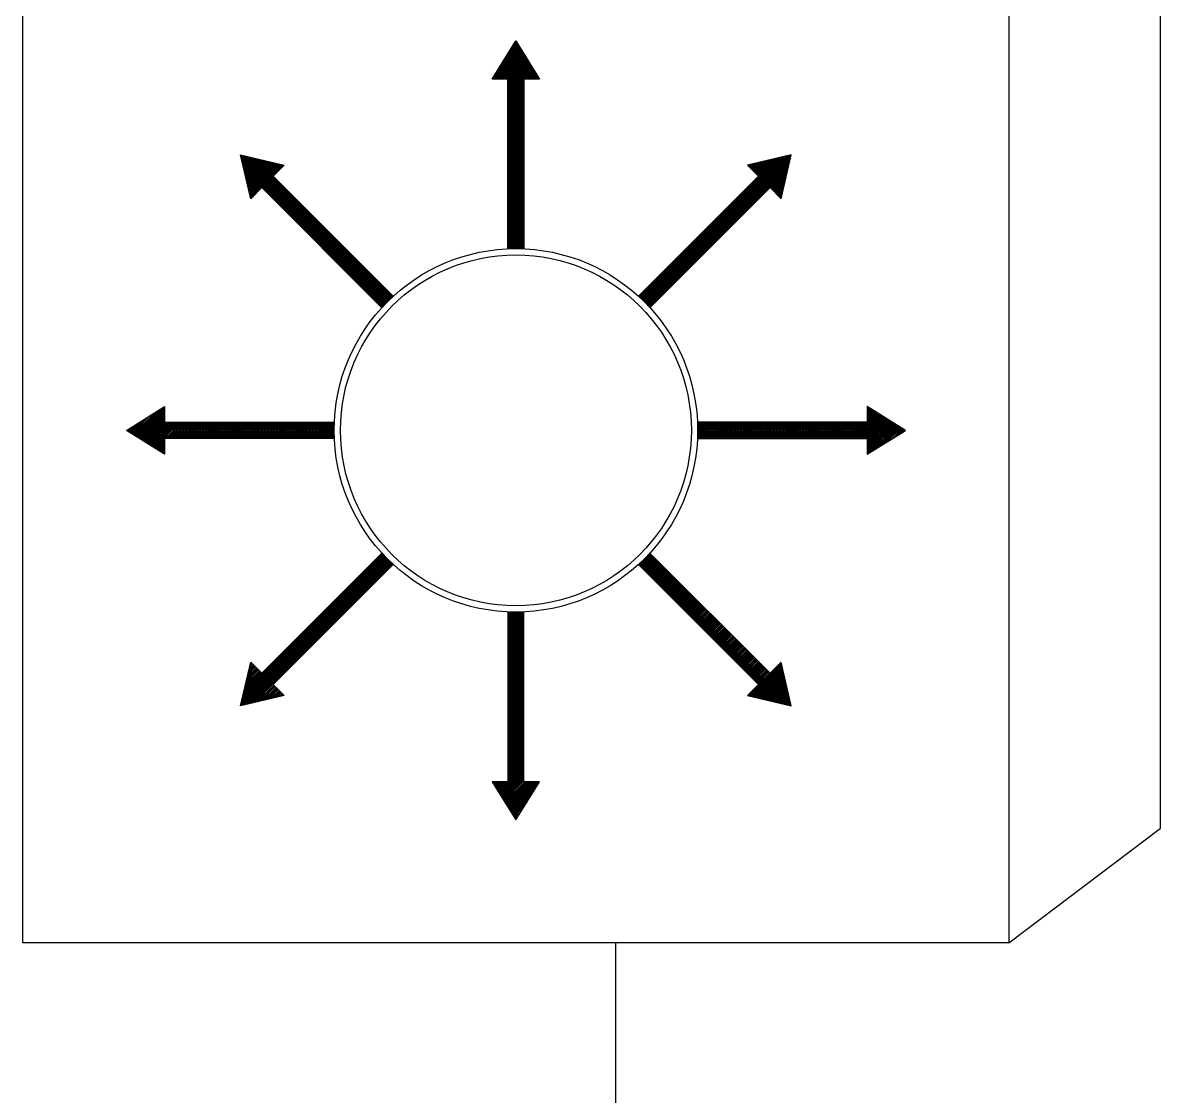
# Model space of a CAD drawing. Header units: millimetres. Extents: x 4 to 3929, y -454 to 587.
# Drawn here: x 1984.61 to 2011.49, y -321.66 to -296.28 of the extents above; entities that cross this region are included whole.
import ezdxf

# ---------------------------------------------------------------- set-up
doc = ezdxf.new("R2010")
doc.units = ezdxf.units.MM
doc.header["$LTSCALE"] = 10
doc.layers.add('CZ-LIN1', color=7, linetype='Continuous')
doc.layers.add('CZ-SYMB', color=2, linetype='Continuous')

msp = doc.modelspace()

# ---------------------------------------------------------------- linework, layer by layer
at = {"layer": 'CZ-LIN1'}
msp.add_line((1998.615, -318.032), (1998.615, -362.179), dxfattribs=at)
at = {"layer": 'CZ-SYMB', "linetype": 'Continuous'}
for p, q in [((2011.493, -291.107), (2011.493, -315.332)), ((1984.607, -318.032), (1984.607, -293.807)), ((2007.918, -293.807), (2007.918, -318.032)), ((1995.703, -297.614), (1996.263, -296.712)), ((1995.964, -297.193), (1996.332, -296.825)), ((1996.023, -297.099), (1996.319, -296.803)), ((1996.081, -297.004), (1996.305, -296.781)), ((1996.14, -296.91), (1996.291, -296.759)), ((1996.198, -296.816), (1996.278, -296.737)), ((1996.257, -296.721), (1996.264, -296.715)), ((1996.263, -296.712), (1996.822, -297.614)), ((1995.722, -297.614), (1996.401, -296.935)), ((1995.73, -297.57), (1996.387, -296.913)), ((1995.758, -297.614), (1996.414, -296.957)), ((1995.789, -297.476), (1996.373, -296.891)), ((1995.793, -297.614), (1996.428, -296.979)), ((1995.829, -297.614), (1996.442, -297.001)), ((1995.847, -297.381), (1996.36, -296.869)), ((1995.865, -297.614), (1996.455, -297.023)), ((1995.901, -297.614), (1996.469, -297.045)), ((1995.906, -297.287), (1996.346, -296.847)), ((1995.936, -297.614), (1996.483, -297.067)), ((1995.972, -297.614), (1996.497, -297.089)), ((1996.008, -297.614), (1996.51, -297.111)), ((1996.043, -297.614), (1996.524, -297.133)), ((1996.073, -297.62), (1996.538, -297.155)), ((1996.073, -297.656), (1996.551, -297.177)), ((1996.073, -297.692), (1996.565, -297.199)), ((1996.073, -297.727), (1996.579, -297.221)), ((1996.073, -297.763), (1996.592, -297.243)), ((1996.073, -297.799), (1996.606, -297.265)), ((1996.073, -297.835), (1996.62, -297.288)), ((1996.073, -297.87), (1996.633, -297.31)), ((1996.073, -297.906), (1996.647, -297.332)), ((1996.073, -297.942), (1996.661, -297.354)), ((1996.073, -297.614), (1995.703, -297.614)), ((1996.073, -297.978), (1996.674, -297.376)), ((1996.073, -301.627), (1996.073, -297.614)), ((1996.073, -298.013), (1996.453, -297.633)), ((1996.822, -297.614), (1996.453, -297.614)), ((1996.453, -297.614), (1996.453, -301.627)), ((1996.472, -297.614), (1996.688, -297.398)), ((1996.508, -297.614), (1996.702, -297.42)), ((1996.544, -297.614), (1996.716, -297.442)), ((1996.579, -297.614), (1996.729, -297.464)), ((1996.615, -297.614), (1996.743, -297.486)), ((1996.651, -297.614), (1996.757, -297.508)), ((1996.686, -297.614), (1996.77, -297.53)), ((1996.722, -297.614), (1996.784, -297.552)), ((1996.758, -297.614), (1996.798, -297.574)), ((1996.794, -297.614), (1996.811, -297.596)), ((1996.073, -298.049), (1996.453, -297.669)), ((1996.073, -298.085), (1996.453, -297.705)), ((1996.073, -298.12), (1996.453, -297.74)), ((1996.073, -298.156), (1996.453, -297.776)), ((1996.073, -298.192), (1996.453, -297.812)), ((1996.073, -298.228), (1996.453, -297.848)), ((1996.073, -298.263), (1996.453, -297.883)), ((1996.073, -298.299), (1996.453, -297.919)), ((1996.073, -298.335), (1996.453, -297.955)), ((1996.073, -298.37), (1996.453, -297.991)), ((1996.073, -298.406), (1996.453, -298.026)), ((1996.073, -298.442), (1996.453, -298.062)), ((1996.073, -298.478), (1996.453, -298.098)), ((1996.073, -298.513), (1996.453, -298.133)), ((1996.073, -298.549), (1996.453, -298.169)), ((1996.073, -298.585), (1996.453, -298.205)), ((1996.073, -298.621), (1996.453, -298.241)), ((1996.073, -298.656), (1996.453, -298.276)), ((1996.073, -298.692), (1996.453, -298.312)), ((1996.073, -298.728), (1996.453, -298.348)), ((1996.073, -298.763), (1996.453, -298.384)), ((1996.073, -298.799), (1996.453, -298.419)), ((1996.073, -298.835), (1996.453, -298.455)), ((1996.073, -298.871), (1996.453, -298.491)), ((1996.073, -298.906), (1996.453, -298.526)), ((1996.073, -298.942), (1996.453, -298.562)), ((1996.073, -298.978), (1996.453, -298.598)), ((1996.073, -299.013), (1996.453, -298.634)), ((1996.073, -299.049), (1996.453, -298.669)), ((1996.073, -299.085), (1996.453, -298.705)), ((1996.073, -299.121), (1996.453, -298.741)), ((1996.073, -299.156), (1996.453, -298.776)), ((1996.073, -299.192), (1996.453, -298.812)), ((1996.073, -299.228), (1996.453, -298.848)), ((1996.073, -299.264), (1996.453, -298.884)), ((1996.073, -299.299), (1996.453, -298.919)), ((1996.073, -299.335), (1996.453, -298.955)), ((1996.073, -299.371), (1996.453, -298.991)), ((1996.073, -299.406), (1996.453, -299.027)), ((1996.073, -299.442), (1996.453, -299.062)), ((1996.073, -299.478), (1996.453, -299.098)), ((1996.073, -299.514), (1996.453, -299.134)), ((1996.073, -299.549), (1996.453, -299.169)), ((1996.073, -299.585), (1996.453, -299.205)), ((1996.073, -299.621), (1996.453, -299.241)), ((1989.994, -300.442), (1989.752, -299.409)), ((1989.752, -299.409), (1990.786, -299.651)), ((1989.758, -299.434), (1989.777, -299.415)), ((1989.765, -299.463), (1989.806, -299.422)), ((1989.772, -299.492), (1989.835, -299.428)), ((1989.778, -299.521), (1989.864, -299.435)), ((1989.785, -299.549), (1989.893, -299.442)), ((1989.792, -299.578), (1989.922, -299.449)), ((1989.799, -299.607), (1989.951, -299.455)), ((1989.806, -299.636), (1989.98, -299.462)), ((1989.812, -299.665), (1990.009, -299.469)), ((1989.819, -299.694), (1990.038, -299.476)), ((1989.826, -299.723), (1990.067, -299.483)), ((1989.833, -299.752), (1990.096, -299.489)), ((1989.839, -299.781), (1990.124, -299.496)), ((1989.846, -299.81), (1990.153, -299.503)), ((1989.853, -299.839), (1990.182, -299.51)), ((1989.86, -299.868), (1990.211, -299.516)), ((1996.073, -299.656), (1996.453, -299.277)), ((1996.073, -299.692), (1996.453, -299.312)), ((1996.073, -299.728), (1996.453, -299.348)), ((1996.073, -299.764), (1996.453, -299.384)), ((1996.073, -299.799), (1996.453, -299.419)), ((1996.073, -299.835), (1996.453, -299.455)), ((1996.073, -299.871), (1996.453, -299.491)), ((1999.18, -302.765), (2002.464, -299.481)), ((1999.198, -302.782), (2002.51, -299.47)), ((1999.217, -302.8), (2002.557, -299.46)), ((1999.235, -302.817), (2002.603, -299.449)), ((1999.253, -302.835), (2002.65, -299.438)), ((1999.271, -302.852), (2002.697, -299.427)), ((1999.289, -302.87), (2002.743, -299.416)), ((1999.307, -302.888), (2002.769, -299.426)), ((1999.325, -302.906), (2002.758, -299.473)), ((2002.773, -299.409), (2001.74, -299.651)), ((2001.963, -299.874), (2002.324, -299.514)), ((2001.981, -299.892), (2002.37, -299.503)), ((2001.999, -299.91), (2002.417, -299.492)), ((2002.531, -300.442), (2002.773, -299.409)), ((1989.866, -299.897), (1990.24, -299.523)), ((1989.873, -299.926), (1990.269, -299.53)), ((1989.88, -299.955), (1990.298, -299.537)), ((1989.887, -299.984), (1990.327, -299.543)), ((1989.894, -300.013), (1990.356, -299.55)), ((1989.9, -300.042), (1990.385, -299.557)), ((1989.907, -300.071), (1990.414, -299.564)), ((1989.914, -300.1), (1990.443, -299.57)), ((1989.921, -300.129), (1990.472, -299.577)), ((1989.927, -300.158), (1990.501, -299.584)), ((1989.934, -300.186), (1990.53, -299.591)), ((1989.941, -300.215), (1990.559, -299.598)), ((1989.948, -300.244), (1990.588, -299.604)), ((1989.954, -300.273), (1990.617, -299.611)), ((1989.961, -300.302), (1990.646, -299.618)), ((1989.968, -300.331), (1990.675, -299.625)), ((1989.975, -300.36), (1990.704, -299.631)), ((1989.982, -300.389), (1990.733, -299.638)), ((1989.988, -300.418), (1990.761, -299.645)), ((1990.786, -299.651), (1990.524, -299.912)), ((1996.073, -299.907), (1996.453, -299.527)), ((1996.073, -299.942), (1996.453, -299.562)), ((1996.073, -299.978), (1996.453, -299.598)), ((1996.073, -300.014), (1996.453, -299.634)), ((1996.073, -300.049), (1996.453, -299.67)), ((1996.073, -300.085), (1996.453, -299.705)), ((1996.073, -300.121), (1996.453, -299.741)), ((1996.073, -300.157), (1996.453, -299.777)), ((1999.342, -302.924), (2002.747, -299.519)), ((1999.36, -302.942), (2002.736, -299.566)), ((1999.377, -302.96), (2002.725, -299.613)), ((1999.395, -302.979), (2002.714, -299.659)), ((1999.412, -302.997), (2002.703, -299.706)), ((1999.429, -303.016), (2002.692, -299.753)), ((2001.74, -299.651), (2002.001, -299.912)), ((2001.749, -299.66), (2001.764, -299.645)), ((2001.767, -299.678), (2001.811, -299.634)), ((2001.785, -299.696), (2001.857, -299.623)), ((2001.803, -299.714), (2001.904, -299.612)), ((2001.82, -299.731), (2001.951, -299.601)), ((2001.838, -299.749), (2001.997, -299.59)), ((2001.856, -299.767), (2002.044, -299.579)), ((2001.874, -299.785), (2002.091, -299.569)), ((2001.892, -299.803), (2002.137, -299.558)), ((2001.91, -299.821), (2002.184, -299.547)), ((2001.928, -299.839), (2002.23, -299.536)), ((2001.945, -299.856), (2002.277, -299.525)), ((1990.258, -300.184), (1990.527, -299.915)), ((1990.276, -300.202), (1990.545, -299.933)), ((1990.294, -300.219), (1990.563, -299.951)), ((1990.312, -300.237), (1990.581, -299.969)), ((1990.33, -300.255), (1990.599, -299.987)), ((1990.348, -300.273), (1990.616, -300.004)), ((1990.366, -300.291), (1990.634, -300.022)), ((1990.383, -300.309), (1990.652, -300.04)), ((1990.524, -299.912), (1993.362, -302.75)), ((1996.073, -300.192), (1996.453, -299.812)), ((1996.073, -300.228), (1996.453, -299.848)), ((1996.073, -300.264), (1996.453, -299.884)), ((1996.073, -300.299), (1996.453, -299.92)), ((1996.073, -300.335), (1996.453, -299.955)), ((1996.073, -300.371), (1996.453, -299.991)), ((1996.073, -300.407), (1996.453, -300.027)), ((2002.001, -299.912), (1999.163, -302.75)), ((2002.285, -300.196), (2002.682, -299.799)), ((2002.303, -300.214), (2002.671, -299.846)), ((2002.321, -300.232), (2002.66, -299.892)), ((2002.338, -300.249), (2002.649, -299.939)), ((2002.356, -300.267), (2002.638, -299.986)), ((2002.374, -300.285), (2002.627, -300.032)), ((1990.255, -300.181), (1989.994, -300.442)), ((1993.093, -303.019), (1990.255, -300.181)), ((1990.401, -300.327), (1990.67, -300.058)), ((1990.419, -300.344), (1990.688, -300.076)), ((1990.437, -300.362), (1990.706, -300.094)), ((1990.455, -300.38), (1990.724, -300.112)), ((1990.473, -300.398), (1990.741, -300.129)), ((1990.491, -300.416), (1990.759, -300.147)), ((1990.508, -300.434), (1990.777, -300.165)), ((1990.526, -300.452), (1990.795, -300.183)), ((1990.544, -300.469), (1990.813, -300.201)), ((1990.562, -300.487), (1990.831, -300.219)), ((1990.58, -300.505), (1990.849, -300.237)), ((1990.598, -300.523), (1990.866, -300.254)), ((1990.616, -300.541), (1990.884, -300.272)), ((1990.634, -300.559), (1990.902, -300.29)), ((1990.651, -300.577), (1990.92, -300.308)), ((1996.073, -300.442), (1996.453, -300.062)), ((1996.073, -300.478), (1996.453, -300.098)), ((1996.073, -300.514), (1996.453, -300.134)), ((1996.073, -300.55), (1996.453, -300.17)), ((1996.073, -300.585), (1996.453, -300.205)), ((1996.073, -300.621), (1996.453, -300.241)), ((1996.073, -300.657), (1996.453, -300.277)), ((1996.073, -300.692), (1996.453, -300.313)), ((1999.432, -303.019), (2002.27, -300.181)), ((2002.27, -300.181), (2002.531, -300.442)), ((2002.392, -300.303), (2002.616, -300.079)), ((2002.41, -300.321), (2002.605, -300.126)), ((2002.428, -300.339), (2002.594, -300.172)), ((2002.446, -300.357), (2002.583, -300.219)), ((2002.463, -300.374), (2002.573, -300.265)), ((2002.481, -300.392), (2002.562, -300.312)), ((1990.669, -300.595), (1990.938, -300.326)), ((1990.687, -300.612), (1990.956, -300.344)), ((1990.705, -300.63), (1990.974, -300.362)), ((1990.723, -300.648), (1990.991, -300.379)), ((1990.741, -300.666), (1991.009, -300.397)), ((1990.759, -300.684), (1991.027, -300.415)), ((1990.776, -300.702), (1991.045, -300.433)), ((1990.794, -300.72), (1991.063, -300.451)), ((1990.812, -300.737), (1991.081, -300.469)), ((1990.83, -300.755), (1991.099, -300.487)), ((1990.848, -300.773), (1991.116, -300.504)), ((1990.866, -300.791), (1991.134, -300.522)), ((1990.884, -300.809), (1991.152, -300.54)), ((1990.901, -300.827), (1991.17, -300.558)), ((1990.919, -300.845), (1991.188, -300.576)), ((1996.073, -300.728), (1996.453, -300.348)), ((1996.073, -300.764), (1996.453, -300.384)), ((1996.073, -300.8), (1996.453, -300.42)), ((1996.073, -300.835), (1996.453, -300.455)), ((1996.073, -300.871), (1996.453, -300.491)), ((1996.073, -300.907), (1996.453, -300.527)), ((1996.073, -300.943), (1996.453, -300.563)), ((2002.499, -300.41), (2002.551, -300.359)), ((2002.517, -300.428), (2002.54, -300.405)), ((1990.937, -300.862), (1991.206, -300.594)), ((1990.955, -300.88), (1991.224, -300.612)), ((1990.973, -300.898), (1991.242, -300.63)), ((1990.991, -300.916), (1991.259, -300.647)), ((1991.009, -300.934), (1991.277, -300.665)), ((1991.026, -300.952), (1991.295, -300.683)), ((1991.044, -300.97), (1991.313, -300.701)), ((1991.062, -300.987), (1991.331, -300.719)), ((1991.08, -301.005), (1991.349, -300.737)), ((1991.098, -301.023), (1991.367, -300.755)), ((1991.116, -301.041), (1991.384, -300.772)), ((1991.134, -301.059), (1991.402, -300.79)), ((1991.151, -301.077), (1991.42, -300.808)), ((1991.169, -301.095), (1991.438, -300.826)), ((1991.187, -301.112), (1991.456, -300.844)), ((1996.073, -300.978), (1996.453, -300.598)), ((1996.073, -301.014), (1996.453, -300.634)), ((1996.073, -301.05), (1996.453, -300.67)), ((1996.073, -301.085), (1996.453, -300.705)), ((1996.073, -301.121), (1996.453, -300.741)), ((1996.073, -301.157), (1996.453, -300.777)), ((1996.073, -301.193), (1996.453, -300.813)), ((1996.073, -301.228), (1996.453, -300.848)), ((1991.205, -301.13), (1991.474, -300.862)), ((1991.223, -301.148), (1991.492, -300.88)), ((1991.241, -301.166), (1991.509, -300.897)), ((1991.259, -301.184), (1991.527, -300.915)), ((1991.277, -301.202), (1991.545, -300.933)), ((1991.294, -301.22), (1991.563, -300.951)), ((1991.312, -301.238), (1991.581, -300.969)), ((1991.33, -301.255), (1991.599, -300.987)), ((1991.348, -301.273), (1991.617, -301.005)), ((1991.366, -301.291), (1991.634, -301.022)), ((1991.384, -301.309), (1991.652, -301.04)), ((1991.402, -301.327), (1991.67, -301.058)), ((1991.419, -301.345), (1991.688, -301.076)), ((1991.437, -301.363), (1991.706, -301.094)), ((1991.455, -301.38), (1991.724, -301.112)), ((1991.473, -301.398), (1991.742, -301.13)), ((1996.073, -301.264), (1996.453, -300.884)), ((1996.073, -301.3), (1996.453, -300.92)), ((1996.073, -301.335), (1996.453, -300.956)), ((1996.073, -301.371), (1996.453, -300.991)), ((1996.073, -301.407), (1996.453, -301.027)), ((1996.073, -301.443), (1996.453, -301.063)), ((1996.073, -301.478), (1996.453, -301.098)), ((1991.491, -301.416), (1991.759, -301.147)), ((1991.509, -301.434), (1991.777, -301.165)), ((1991.527, -301.452), (1991.795, -301.183)), ((1991.544, -301.47), (1991.813, -301.201)), ((1991.562, -301.488), (1991.831, -301.219)), ((1991.58, -301.505), (1991.849, -301.237)), ((1991.598, -301.523), (1991.867, -301.255)), ((1991.616, -301.541), (1991.885, -301.273)), ((1991.634, -301.559), (1991.902, -301.29)), ((1991.652, -301.577), (1991.92, -301.308)), ((1991.669, -301.595), (1991.938, -301.326)), ((1991.687, -301.613), (1991.956, -301.344)), ((1991.705, -301.63), (1991.974, -301.362)), ((1991.723, -301.648), (1991.992, -301.38)), ((1991.741, -301.666), (1992.01, -301.398)), ((1996.073, -301.514), (1996.453, -301.134)), ((1996.073, -301.55), (1996.453, -301.17)), ((1996.073, -301.586), (1996.453, -301.206)), ((1996.073, -301.621), (1996.453, -301.241)), ((1996.104, -301.626), (1996.453, -301.277)), ((1996.141, -301.625), (1996.453, -301.313)), ((1996.177, -301.624), (1996.453, -301.348)), ((1996.213, -301.623), (1996.453, -301.384)), ((1991.759, -301.684), (1992.027, -301.415)), ((1991.777, -301.702), (1992.045, -301.433)), ((1991.795, -301.72), (1992.063, -301.451)), ((1991.812, -301.738), (1992.081, -301.469)), ((1991.83, -301.755), (1992.099, -301.487)), ((1991.848, -301.773), (1992.117, -301.505)), ((1991.866, -301.791), (1992.135, -301.523)), ((1991.884, -301.809), (1992.152, -301.54)), ((1991.902, -301.827), (1992.17, -301.558)), ((1991.92, -301.845), (1992.188, -301.576)), ((1991.937, -301.863), (1992.206, -301.594)), ((1991.955, -301.881), (1992.224, -301.612)), ((1991.973, -301.898), (1992.242, -301.63)), ((1991.991, -301.916), (1992.26, -301.648)), ((1992.009, -301.934), (1992.277, -301.665)), ((1996.249, -301.623), (1996.453, -301.42)), ((1996.285, -301.623), (1996.453, -301.456)), ((1996.321, -301.623), (1996.453, -301.491)), ((1996.356, -301.624), (1996.453, -301.527)), ((1996.39, -301.625), (1996.453, -301.563)), ((1996.425, -301.626), (1996.453, -301.599)), ((1992.027, -301.952), (1992.295, -301.683)), ((1992.045, -301.97), (1992.313, -301.701)), ((1992.062, -301.988), (1992.331, -301.719)), ((1992.08, -302.006), (1992.349, -301.737)), ((1992.098, -302.023), (1992.367, -301.755)), ((1992.116, -302.041), (1992.385, -301.773)), ((1992.134, -302.059), (1992.403, -301.791)), ((1992.152, -302.077), (1992.42, -301.808)), ((1992.17, -302.095), (1992.438, -301.826)), ((1992.187, -302.113), (1992.456, -301.844)), ((1992.205, -302.131), (1992.474, -301.862)), ((1992.223, -302.148), (1992.492, -301.88)), ((1992.241, -302.166), (1992.51, -301.898)), ((1992.259, -302.184), (1992.528, -301.916)), ((1992.277, -302.202), (1992.545, -301.933)), ((1992.295, -302.22), (1992.563, -301.951)), ((1992.312, -302.238), (1992.581, -301.969)), ((1992.33, -302.256), (1992.599, -301.987)), ((1992.348, -302.273), (1992.617, -302.005)), ((1992.366, -302.291), (1992.635, -302.023)), ((1992.384, -302.309), (1992.653, -302.041)), ((1992.402, -302.327), (1992.67, -302.058)), ((1992.42, -302.345), (1992.688, -302.076)), ((1992.438, -302.363), (1992.706, -302.094)), ((1992.455, -302.381), (1992.724, -302.112)), ((1992.473, -302.399), (1992.742, -302.13)), ((1992.491, -302.416), (1992.76, -302.148)), ((1992.509, -302.434), (1992.778, -302.166)), ((1992.527, -302.452), (1992.795, -302.183)), ((1992.545, -302.47), (1992.813, -302.201)), ((1992.563, -302.488), (1992.831, -302.219)), ((1992.58, -302.506), (1992.849, -302.237)), ((1992.598, -302.524), (1992.867, -302.255)), ((1992.616, -302.541), (1992.885, -302.273)), ((1992.634, -302.559), (1992.903, -302.291)), ((1992.652, -302.577), (1992.92, -302.308)), ((1992.67, -302.595), (1992.938, -302.326)), ((1992.688, -302.613), (1992.956, -302.344)), ((1992.705, -302.631), (1992.974, -302.362)), ((1992.723, -302.649), (1992.992, -302.38)), ((1992.741, -302.666), (1993.01, -302.398)), ((1992.759, -302.684), (1993.028, -302.416)), ((1992.777, -302.702), (1993.046, -302.434)), ((1992.795, -302.72), (1993.063, -302.451)), ((1992.813, -302.738), (1993.081, -302.469)), ((1992.83, -302.756), (1993.099, -302.487)), ((1992.848, -302.774), (1993.117, -302.505)), ((1992.866, -302.791), (1993.135, -302.523)), ((1992.884, -302.809), (1993.153, -302.541)), ((1992.902, -302.827), (1993.171, -302.559)), ((1992.92, -302.845), (1993.188, -302.576)), ((1992.938, -302.863), (1993.206, -302.594)), ((1992.955, -302.881), (1993.224, -302.612)), ((1992.973, -302.899), (1993.242, -302.63)), ((1992.991, -302.916), (1993.26, -302.648)), ((1993.009, -302.934), (1993.278, -302.666)), ((1993.027, -302.952), (1993.296, -302.684)), ((1993.045, -302.97), (1993.313, -302.701)), ((1993.063, -302.988), (1993.331, -302.719)), ((1993.081, -303.006), (1993.349, -302.737)), ((1987.056, -305.919), (1987.957, -305.359)), ((1987.256, -306.044), (1987.913, -305.387)), ((1987.278, -306.057), (1987.957, -305.379)), ((1987.3, -306.071), (1987.957, -305.414)), ((1987.957, -305.359), (1987.957, -305.729)), ((2005.469, -305.919), (2004.568, -305.359)), ((2004.568, -305.359), (2004.568, -305.729)), ((2004.568, -305.379), (2004.58, -305.367)), ((2004.568, -305.414), (2004.602, -305.381)), ((2004.568, -305.45), (2004.624, -305.394)), ((2004.568, -305.486), (2004.646, -305.408)), ((2004.568, -305.522), (2004.668, -305.422)), ((1987.146, -305.975), (1987.442, -305.679)), ((1987.168, -305.989), (1987.536, -305.621)), ((1987.19, -306.003), (1987.63, -305.562)), ((1987.212, -306.016), (1987.725, -305.504)), ((1987.234, -306.03), (1987.819, -305.445)), ((1987.322, -306.085), (1987.957, -305.45)), ((1987.344, -306.098), (1987.957, -305.486)), ((1987.366, -306.112), (1987.957, -305.521)), ((1987.388, -306.126), (1987.957, -305.557)), ((1987.411, -306.139), (1987.957, -305.593)), ((1987.433, -306.153), (1987.957, -305.629)), ((1987.455, -306.167), (1987.957, -305.664)), ((1987.477, -306.181), (1987.957, -305.7)), ((2004.195, -306.109), (2004.8, -305.504)), ((2004.231, -306.109), (2004.822, -305.517)), ((2004.266, -306.109), (2004.844, -305.531)), ((2004.302, -306.109), (2004.866, -305.545)), ((2004.338, -306.109), (2004.888, -305.558)), ((2004.373, -306.109), (2004.91, -305.572)), ((2004.409, -306.109), (2004.933, -305.586)), ((2004.445, -306.109), (2004.955, -305.6)), ((2004.481, -306.109), (2004.977, -305.613)), ((2004.516, -306.109), (2004.999, -305.627)), ((2004.552, -306.109), (2005.021, -305.641)), ((2004.568, -305.557), (2004.69, -305.435)), ((2004.568, -305.593), (2004.712, -305.449)), ((2004.568, -305.629), (2004.734, -305.463)), ((2004.568, -305.665), (2004.756, -305.476)), ((2004.568, -305.7), (2004.778, -305.49)), ((2004.568, -306.129), (2005.043, -305.654)), ((2004.568, -306.165), (2005.065, -305.668)), ((2004.568, -306.2), (2005.087, -305.682)), ((2004.568, -306.236), (2005.109, -305.695)), ((1987.957, -306.479), (1987.056, -305.919)), ((1987.058, -305.92), (1987.065, -305.914)), ((1987.08, -305.934), (1987.159, -305.855)), ((1987.102, -305.948), (1987.253, -305.797)), ((1987.124, -305.962), (1987.348, -305.738)), ((1987.499, -306.194), (1987.964, -305.729)), ((1987.521, -306.208), (1987.999, -305.729)), ((1987.543, -306.222), (1988.035, -305.729)), ((1987.565, -306.235), (1988.071, -305.729)), ((1987.587, -306.249), (1988.107, -305.729)), ((1987.609, -306.263), (1988.142, -305.729)), ((1987.631, -306.276), (1988.178, -305.729)), ((1987.653, -306.29), (1988.214, -305.729)), ((1987.675, -306.304), (1988.249, -305.729)), ((1987.697, -306.317), (1988.285, -305.729)), ((1987.719, -306.331), (1988.321, -305.729)), ((1987.957, -305.729), (1991.971, -305.729)), ((1987.977, -306.109), (1988.357, -305.729)), ((1988.012, -306.109), (1988.392, -305.729)), ((1988.048, -306.109), (1988.428, -305.729)), ((1988.084, -306.109), (1988.464, -305.729)), ((1988.12, -306.109), (1988.499, -305.729)), ((1988.155, -306.109), (1988.535, -305.729)), ((1988.191, -306.109), (1988.571, -305.729)), ((1988.227, -306.109), (1988.607, -305.729)), ((1988.262, -306.109), (1988.642, -305.729)), ((1988.298, -306.109), (1988.678, -305.729)), ((1988.334, -306.109), (1988.714, -305.729)), ((1988.37, -306.109), (1988.75, -305.729)), ((1988.405, -306.109), (1988.785, -305.729)), ((1988.441, -306.109), (1988.821, -305.729)), ((1988.477, -306.109), (1988.857, -305.729)), ((1988.513, -306.109), (1988.892, -305.729)), ((1988.548, -306.109), (1988.928, -305.729)), ((1988.584, -306.109), (1988.964, -305.729)), ((1988.62, -306.109), (1989, -305.729)), ((1988.655, -306.109), (1989.035, -305.729)), ((1988.691, -306.109), (1989.071, -305.729)), ((1988.727, -306.109), (1989.107, -305.729)), ((1988.763, -306.109), (1989.142, -305.729)), ((1988.798, -306.109), (1989.178, -305.729)), ((1988.834, -306.109), (1989.214, -305.729)), ((1988.87, -306.109), (1989.25, -305.729)), ((1988.905, -306.109), (1989.285, -305.729)), ((1988.941, -306.109), (1989.321, -305.729)), ((1988.977, -306.109), (1989.357, -305.729)), ((1989.013, -306.109), (1989.393, -305.729)), ((1989.048, -306.109), (1989.428, -305.729)), ((1989.084, -306.109), (1989.464, -305.729)), ((1989.12, -306.109), (1989.5, -305.729)), ((1989.156, -306.109), (1989.535, -305.729)), ((1989.191, -306.109), (1989.571, -305.729)), ((1989.227, -306.109), (1989.607, -305.729)), ((1989.263, -306.109), (1989.643, -305.729)), ((1989.298, -306.109), (1989.678, -305.729)), ((1989.334, -306.109), (1989.714, -305.729)), ((1989.37, -306.109), (1989.75, -305.729)), ((1989.406, -306.109), (1989.786, -305.729)), ((1989.441, -306.109), (1989.821, -305.729)), ((1989.477, -306.109), (1989.857, -305.729)), ((1989.513, -306.109), (1989.893, -305.729)), ((1989.548, -306.109), (1989.928, -305.729)), ((1989.584, -306.109), (1989.964, -305.729)), ((1989.62, -306.109), (1990, -305.729)), ((1989.656, -306.109), (1990.036, -305.729)), ((1989.691, -306.109), (1990.071, -305.729)), ((1989.727, -306.109), (1990.107, -305.729)), ((1989.763, -306.109), (1990.143, -305.729)), ((1989.799, -306.109), (1990.178, -305.729)), ((1989.834, -306.109), (1990.214, -305.729)), ((1989.87, -306.109), (1990.25, -305.729)), ((1989.906, -306.109), (1990.286, -305.729)), ((1989.941, -306.109), (1990.321, -305.729)), ((1989.977, -306.109), (1990.357, -305.729)), ((1990.013, -306.109), (1990.393, -305.729)), ((1990.049, -306.109), (1990.429, -305.729)), ((1990.084, -306.109), (1990.464, -305.729)), ((1990.12, -306.109), (1990.5, -305.729)), ((1990.156, -306.109), (1990.536, -305.729)), ((1990.192, -306.109), (1990.571, -305.729)), ((1990.227, -306.109), (1990.607, -305.729)), ((1990.263, -306.109), (1990.643, -305.729)), ((1990.299, -306.109), (1990.679, -305.729)), ((1990.334, -306.109), (1990.714, -305.729)), ((1990.37, -306.109), (1990.75, -305.729)), ((1990.406, -306.109), (1990.786, -305.729)), ((1990.442, -306.109), (1990.821, -305.729)), ((1990.477, -306.109), (1990.857, -305.729)), ((1990.513, -306.109), (1990.893, -305.729)), ((1990.549, -306.109), (1990.929, -305.729)), ((1990.584, -306.109), (1990.964, -305.729)), ((1990.62, -306.109), (1991, -305.729)), ((1990.656, -306.109), (1991.036, -305.729)), ((1990.692, -306.109), (1991.072, -305.729)), ((1990.727, -306.109), (1991.107, -305.729)), ((1990.763, -306.109), (1991.143, -305.729)), ((1990.799, -306.109), (1991.179, -305.729)), ((1990.835, -306.109), (1991.214, -305.729)), ((1990.87, -306.109), (1991.25, -305.729)), ((1990.906, -306.109), (1991.286, -305.729)), ((1990.942, -306.109), (1991.322, -305.729)), ((1990.977, -306.109), (1991.357, -305.729)), ((1991.013, -306.109), (1991.393, -305.729)), ((1991.049, -306.109), (1991.429, -305.729)), ((1991.085, -306.109), (1991.464, -305.729)), ((1991.12, -306.109), (1991.5, -305.729)), ((1991.156, -306.109), (1991.536, -305.729)), ((1991.192, -306.109), (1991.572, -305.729)), ((1991.227, -306.109), (1991.607, -305.729)), ((1991.263, -306.109), (1991.643, -305.729)), ((1991.299, -306.109), (1991.679, -305.729)), ((1991.335, -306.109), (1991.715, -305.729)), ((1991.37, -306.109), (1991.75, -305.729)), ((1991.406, -306.109), (1991.786, -305.729)), ((1991.442, -306.109), (1991.822, -305.729)), ((1991.478, -306.109), (1991.857, -305.729)), ((1991.513, -306.109), (1991.893, -305.729)), ((1991.549, -306.109), (1991.929, -305.729)), ((1991.585, -306.109), (1991.965, -305.729)), ((1991.62, -306.109), (1991.969, -305.76)), ((1991.656, -306.109), (1991.968, -305.797)), ((1991.692, -306.109), (1991.967, -305.834)), ((1991.728, -306.109), (1991.967, -305.87)), ((1991.763, -306.109), (1991.966, -305.906)), ((1991.799, -306.109), (1991.966, -305.942)), ((2000.555, -305.748), (2000.574, -305.729)), ((2000.555, -306.106), (2000.931, -305.729)), ((2004.568, -305.729), (2000.555, -305.729)), ((2000.556, -306.068), (2000.895, -305.729)), ((2000.557, -305.782), (2000.61, -305.729)), ((2000.557, -306.032), (2000.86, -305.729)), ((2000.558, -305.817), (2000.645, -305.729)), ((2000.558, -305.852), (2000.681, -305.729)), ((2000.558, -305.995), (2000.824, -305.729)), ((2000.559, -305.887), (2000.717, -305.729)), ((2000.559, -305.923), (2000.752, -305.729)), ((2000.559, -305.959), (2000.788, -305.729)), ((2000.587, -306.109), (2000.967, -305.729)), ((2000.623, -306.109), (2001.002, -305.729)), ((2000.658, -306.109), (2001.038, -305.729)), ((2000.694, -306.109), (2001.074, -305.729)), ((2000.73, -306.109), (2001.11, -305.729)), ((2000.765, -306.109), (2001.145, -305.729)), ((2000.801, -306.109), (2001.181, -305.729)), ((2000.837, -306.109), (2001.217, -305.729)), ((2000.873, -306.109), (2001.253, -305.729)), ((2000.908, -306.109), (2001.288, -305.729)), ((2000.944, -306.109), (2001.324, -305.729)), ((2000.98, -306.109), (2001.36, -305.729)), ((2001.016, -306.109), (2001.395, -305.729)), ((2001.051, -306.109), (2001.431, -305.729)), ((2001.087, -306.109), (2001.467, -305.729)), ((2001.123, -306.109), (2001.503, -305.729)), ((2001.158, -306.109), (2001.538, -305.729)), ((2001.194, -306.109), (2001.574, -305.729)), ((2001.23, -306.109), (2001.61, -305.729)), ((2001.266, -306.109), (2001.645, -305.729)), ((2001.301, -306.109), (2001.681, -305.729)), ((2001.337, -306.109), (2001.717, -305.729)), ((2001.373, -306.109), (2001.753, -305.729)), ((2001.408, -306.109), (2001.788, -305.729)), ((2001.444, -306.109), (2001.824, -305.729)), ((2001.48, -306.109), (2001.86, -305.729)), ((2001.516, -306.109), (2001.896, -305.729)), ((2001.551, -306.109), (2001.931, -305.729)), ((2001.587, -306.109), (2001.967, -305.729)), ((2001.623, -306.109), (2002.003, -305.729)), ((2001.659, -306.109), (2002.038, -305.729)), ((2001.694, -306.109), (2002.074, -305.729)), ((2001.73, -306.109), (2002.11, -305.729)), ((2001.766, -306.109), (2002.146, -305.729)), ((2001.801, -306.109), (2002.181, -305.729)), ((2001.837, -306.109), (2002.217, -305.729)), ((2001.873, -306.109), (2002.253, -305.729)), ((2001.909, -306.109), (2002.288, -305.729)), ((2001.944, -306.109), (2002.324, -305.729)), ((2001.98, -306.109), (2002.36, -305.729)), ((2002.016, -306.109), (2002.396, -305.729)), ((2002.051, -306.109), (2002.431, -305.729)), ((2002.087, -306.109), (2002.467, -305.729)), ((2002.123, -306.109), (2002.503, -305.729)), ((2002.159, -306.109), (2002.539, -305.729)), ((2002.194, -306.109), (2002.574, -305.729)), ((2002.23, -306.109), (2002.61, -305.729)), ((2002.266, -306.109), (2002.646, -305.729)), ((2002.302, -306.109), (2002.681, -305.729)), ((2002.337, -306.109), (2002.717, -305.729)), ((2002.373, -306.109), (2002.753, -305.729)), ((2002.409, -306.109), (2002.789, -305.729)), ((2002.444, -306.109), (2002.824, -305.729)), ((2002.48, -306.109), (2002.86, -305.729)), ((2002.516, -306.109), (2002.896, -305.729)), ((2002.552, -306.109), (2002.932, -305.729)), ((2002.587, -306.109), (2002.967, -305.729)), ((2002.623, -306.109), (2003.003, -305.729)), ((2002.659, -306.109), (2003.039, -305.729)), ((2002.694, -306.109), (2003.074, -305.729)), ((2002.73, -306.109), (2003.11, -305.729)), ((2002.766, -306.109), (2003.146, -305.729)), ((2002.802, -306.109), (2003.182, -305.729)), ((2002.837, -306.109), (2003.217, -305.729)), ((2002.873, -306.109), (2003.253, -305.729)), ((2002.909, -306.109), (2003.289, -305.729)), ((2002.945, -306.109), (2003.324, -305.729)), ((2002.98, -306.109), (2003.36, -305.729)), ((2003.016, -306.109), (2003.396, -305.729)), ((2003.052, -306.109), (2003.432, -305.729)), ((2003.087, -306.109), (2003.467, -305.729)), ((2003.123, -306.109), (2003.503, -305.729)), ((2003.159, -306.109), (2003.539, -305.729)), ((2003.195, -306.109), (2003.575, -305.729)), ((2003.23, -306.109), (2003.61, -305.729)), ((2003.266, -306.109), (2003.646, -305.729)), ((2003.302, -306.109), (2003.682, -305.729)), ((2003.337, -306.109), (2003.717, -305.729)), ((2003.373, -306.109), (2003.753, -305.729)), ((2003.409, -306.109), (2003.789, -305.729)), ((2003.445, -306.109), (2003.825, -305.729)), ((2003.48, -306.109), (2003.86, -305.729)), ((2003.516, -306.109), (2003.896, -305.729)), ((2003.552, -306.109), (2003.932, -305.729)), ((2003.588, -306.109), (2003.967, -305.729)), ((2003.623, -306.109), (2004.003, -305.729)), ((2003.659, -306.109), (2004.039, -305.729)), ((2003.695, -306.109), (2004.075, -305.729)), ((2003.73, -306.109), (2004.11, -305.729)), ((2003.766, -306.109), (2004.146, -305.729)), ((2003.802, -306.109), (2004.182, -305.729)), ((2003.838, -306.109), (2004.218, -305.729)), ((2003.873, -306.109), (2004.253, -305.729)), ((2003.909, -306.109), (2004.289, -305.729)), ((2003.945, -306.109), (2004.325, -305.729)), ((2003.981, -306.109), (2004.36, -305.729)), ((2004.016, -306.109), (2004.396, -305.729)), ((2004.052, -306.109), (2004.432, -305.729)), ((2004.088, -306.109), (2004.468, -305.729)), ((2004.123, -306.109), (2004.503, -305.729)), ((2004.159, -306.109), (2004.539, -305.729)), ((2004.568, -306.272), (2005.131, -305.709)), ((2004.568, -306.308), (2005.153, -305.723)), ((2004.568, -306.343), (2005.175, -305.736)), ((2004.568, -306.379), (2005.197, -305.75)), ((2004.568, -306.415), (2005.219, -305.764)), ((2004.568, -306.45), (2005.241, -305.777)), ((2004.568, -306.479), (2005.469, -305.919)), ((2004.587, -306.467), (2005.263, -305.791)), ((2004.681, -306.409), (2005.285, -305.805)), ((2004.776, -306.35), (2005.307, -305.819)), ((2004.87, -306.291), (2005.329, -305.832)), ((2004.964, -306.233), (2005.351, -305.846)), ((2005.058, -306.174), (2005.373, -305.86)), ((2005.153, -306.116), (2005.395, -305.873)), ((2005.247, -306.057), (2005.417, -305.887)), ((2005.341, -305.999), (2005.439, -305.901)), ((2005.436, -305.94), (2005.461, -305.914)), ((1987.741, -306.345), (1987.957, -306.129)), ((1987.763, -306.358), (1987.957, -306.164)), ((1987.785, -306.372), (1987.957, -306.2)), ((1987.807, -306.386), (1987.957, -306.236)), ((1991.971, -306.109), (1987.957, -306.109)), ((1987.957, -306.109), (1987.957, -306.479)), ((1991.835, -306.109), (1991.967, -305.977)), ((1991.87, -306.109), (1991.967, -306.012)), ((1991.906, -306.109), (1991.968, -306.047)), ((1991.942, -306.109), (1991.969, -306.082)), ((2000.555, -306.109), (2004.568, -306.109)), ((2004.568, -306.109), (2004.568, -306.479)), ((1987.829, -306.4), (1987.957, -306.272)), ((1987.851, -306.413), (1987.957, -306.307)), ((1987.873, -306.427), (1987.957, -306.343)), ((1987.895, -306.441), (1987.957, -306.379)), ((1987.917, -306.454), (1987.957, -306.414)), ((1987.939, -306.468), (1987.957, -306.45)), ((1989.781, -312.307), (1993.178, -308.91)), ((1989.792, -312.26), (1993.161, -308.892)), ((1989.803, -312.213), (1993.143, -308.873)), ((1989.814, -312.167), (1993.126, -308.855)), ((1989.825, -312.12), (1993.109, -308.836)), ((1990.255, -311.658), (1993.093, -308.82)), ((1999.171, -309.097), (1999.44, -308.828)), ((1999.189, -309.114), (1999.458, -308.846)), ((1999.207, -309.132), (1999.476, -308.864)), ((1999.225, -309.15), (1999.493, -308.881)), ((1999.243, -309.168), (1999.511, -308.899)), ((1999.261, -309.186), (1999.529, -308.917)), ((2002.27, -311.658), (1999.432, -308.82)), ((1989.759, -312.4), (1993.213, -308.946)), ((1989.77, -312.353), (1993.196, -308.928)), ((1989.77, -312.425), (1993.231, -308.964)), ((1989.816, -312.414), (1993.249, -308.981)), ((1989.863, -312.404), (1993.267, -308.999)), ((1989.909, -312.393), (1993.285, -309.017)), ((1989.956, -312.382), (1993.304, -309.034)), ((1990.003, -312.371), (1993.322, -309.051)), ((1990.049, -312.36), (1993.341, -309.069)), ((1990.096, -312.349), (1993.359, -309.086)), ((1993.362, -309.088), (1990.524, -311.926)), ((1999.163, -309.088), (2002.001, -311.926)), ((1999.278, -309.204), (1999.547, -308.935)), ((1999.296, -309.222), (1999.565, -308.953)), ((1999.314, -309.239), (1999.583, -308.971)), ((1999.332, -309.257), (1999.601, -308.989)), ((1999.35, -309.275), (1999.619, -309.007)), ((1999.368, -309.293), (1999.636, -309.024)), ((1999.386, -309.311), (1999.654, -309.042)), ((1999.403, -309.329), (1999.672, -309.06)), ((1999.421, -309.347), (1999.69, -309.078)), ((1999.439, -309.364), (1999.708, -309.096)), ((1999.457, -309.382), (1999.726, -309.114)), ((1999.475, -309.4), (1999.744, -309.132)), ((1999.493, -309.418), (1999.761, -309.149)), ((1999.511, -309.436), (1999.779, -309.167)), ((1999.528, -309.454), (1999.797, -309.185)), ((1999.546, -309.472), (1999.815, -309.203)), ((1999.564, -309.489), (1999.833, -309.221)), ((1999.582, -309.507), (1999.851, -309.239)), ((1999.6, -309.525), (1999.869, -309.257)), ((1999.618, -309.543), (1999.886, -309.274)), ((1999.636, -309.561), (1999.904, -309.292)), ((1999.654, -309.579), (1999.922, -309.31)), ((1999.671, -309.597), (1999.94, -309.328)), ((1999.689, -309.615), (1999.958, -309.346)), ((1999.707, -309.632), (1999.976, -309.364)), ((1999.725, -309.65), (1999.994, -309.382)), ((1999.743, -309.668), (2000.011, -309.399)), ((1999.761, -309.686), (2000.029, -309.417)), ((1999.779, -309.704), (2000.047, -309.435)), ((1999.796, -309.722), (2000.065, -309.453)), ((1999.814, -309.74), (2000.083, -309.471)), ((1999.832, -309.757), (2000.101, -309.489)), ((1999.85, -309.775), (2000.119, -309.507)), ((1999.868, -309.793), (2000.136, -309.524)), ((1999.886, -309.811), (2000.154, -309.542)), ((1999.904, -309.829), (2000.172, -309.56)), ((1999.921, -309.847), (2000.19, -309.578)), ((1999.939, -309.865), (2000.208, -309.596)), ((1999.957, -309.882), (2000.226, -309.614)), ((1999.975, -309.9), (2000.244, -309.632)), ((1999.993, -309.918), (2000.262, -309.65)), ((2000.011, -309.936), (2000.279, -309.667)), ((2000.029, -309.954), (2000.297, -309.685)), ((2000.046, -309.972), (2000.315, -309.703)), ((2000.064, -309.99), (2000.333, -309.721)), ((2000.082, -310.007), (2000.351, -309.739)), ((2000.1, -310.025), (2000.369, -309.757)), ((2000.118, -310.043), (2000.387, -309.775)), ((2000.136, -310.061), (2000.404, -309.792)), ((2000.154, -310.079), (2000.422, -309.81)), ((2000.172, -310.097), (2000.44, -309.828)), ((2000.189, -310.115), (2000.458, -309.846)), ((2000.207, -310.133), (2000.476, -309.864)), ((2000.225, -310.15), (2000.494, -309.882)), ((2000.243, -310.168), (2000.512, -309.9)), ((2000.261, -310.186), (2000.529, -309.917)), ((2000.279, -310.204), (2000.547, -309.935)), ((2000.297, -310.222), (2000.565, -309.953)), ((2000.314, -310.24), (2000.583, -309.971)), ((2000.332, -310.258), (2000.601, -309.989)), ((1996.073, -310.588), (1996.449, -310.211)), ((1996.073, -310.211), (1996.073, -314.225)), ((1996.073, -310.23), (1996.091, -310.212)), ((1996.073, -310.266), (1996.126, -310.213)), ((1996.073, -310.552), (1996.412, -310.213)), ((1996.073, -310.302), (1996.16, -310.214)), ((1996.073, -310.516), (1996.375, -310.214)), ((1996.073, -310.338), (1996.195, -310.215)), ((1996.073, -310.373), (1996.231, -310.215)), ((1996.073, -310.409), (1996.266, -310.215)), ((1996.073, -310.445), (1996.302, -310.215)), ((1996.073, -310.48), (1996.338, -310.215)), ((1996.073, -310.623), (1996.453, -310.243)), ((1996.453, -314.225), (1996.453, -310.211)), ((2000.35, -310.275), (2000.619, -310.007)), ((2000.368, -310.293), (2000.637, -310.025)), ((2000.386, -310.311), (2000.654, -310.042)), ((2000.404, -310.329), (2000.672, -310.06)), ((2000.422, -310.347), (2000.69, -310.078)), ((2000.439, -310.365), (2000.708, -310.096)), ((2000.457, -310.383), (2000.726, -310.114)), ((2000.475, -310.4), (2000.744, -310.132)), ((2000.493, -310.418), (2000.762, -310.15)), ((2000.511, -310.436), (2000.78, -310.168)), ((2000.529, -310.454), (2000.797, -310.185)), ((2000.547, -310.472), (2000.815, -310.203)), ((2000.564, -310.49), (2000.833, -310.221)), ((2000.582, -310.508), (2000.851, -310.239)), ((2000.6, -310.525), (2000.869, -310.257)), ((1996.073, -310.659), (1996.453, -310.279)), ((1996.073, -310.695), (1996.453, -310.315)), ((1996.073, -310.731), (1996.453, -310.351)), ((1996.073, -310.766), (1996.453, -310.386)), ((1996.073, -310.802), (1996.453, -310.422)), ((1996.073, -310.838), (1996.453, -310.458)), ((1996.073, -310.873), (1996.453, -310.494)), ((1996.073, -310.909), (1996.453, -310.529)), ((2000.618, -310.543), (2000.887, -310.275)), ((2000.636, -310.561), (2000.905, -310.293)), ((2000.654, -310.579), (2000.922, -310.31)), ((2000.672, -310.597), (2000.94, -310.328)), ((2000.689, -310.615), (2000.958, -310.346)), ((2000.707, -310.633), (2000.976, -310.364)), ((2000.725, -310.65), (2000.994, -310.382)), ((2000.743, -310.668), (2001.012, -310.4)), ((2000.761, -310.686), (2001.03, -310.418)), ((2000.779, -310.704), (2001.047, -310.435)), ((2000.797, -310.722), (2001.065, -310.453)), ((2000.815, -310.74), (2001.083, -310.471)), ((2000.832, -310.758), (2001.101, -310.489)), ((2000.85, -310.776), (2001.119, -310.507)), ((2000.868, -310.793), (2001.137, -310.525)), ((1996.073, -310.945), (1996.453, -310.565)), ((1996.073, -310.981), (1996.453, -310.601)), ((1996.073, -311.016), (1996.453, -310.636)), ((1996.073, -311.052), (1996.453, -310.672)), ((1996.073, -311.088), (1996.453, -310.708)), ((1996.073, -311.124), (1996.453, -310.744)), ((1996.073, -311.159), (1996.453, -310.779)), ((2000.886, -310.811), (2001.155, -310.543)), ((2000.904, -310.829), (2001.172, -310.56)), ((2000.922, -310.847), (2001.19, -310.578)), ((2000.94, -310.865), (2001.208, -310.596)), ((2000.957, -310.883), (2001.226, -310.614)), ((2000.975, -310.901), (2001.244, -310.632)), ((2000.993, -310.918), (2001.262, -310.65)), ((2001.011, -310.936), (2001.28, -310.668)), ((2001.029, -310.954), (2001.297, -310.685)), ((2001.047, -310.972), (2001.315, -310.703)), ((2001.065, -310.99), (2001.333, -310.721)), ((2001.082, -311.008), (2001.351, -310.739)), ((2001.1, -311.026), (2001.369, -310.757)), ((2001.118, -311.043), (2001.387, -310.775)), ((2001.136, -311.061), (2001.405, -310.793)), ((1996.073, -311.195), (1996.453, -310.815)), ((1996.073, -311.231), (1996.453, -310.851)), ((1996.073, -311.266), (1996.453, -310.886)), ((1996.073, -311.302), (1996.453, -310.922)), ((1996.073, -311.338), (1996.453, -310.958)), ((1996.073, -311.374), (1996.453, -310.994)), ((1996.073, -311.409), (1996.453, -311.029)), ((1996.073, -311.445), (1996.453, -311.065)), ((2001.154, -311.079), (2001.423, -310.811)), ((2001.172, -311.097), (2001.44, -310.828)), ((2001.19, -311.115), (2001.458, -310.846)), ((2001.207, -311.133), (2001.476, -310.864)), ((2001.225, -311.151), (2001.494, -310.882)), ((2001.243, -311.168), (2001.512, -310.9)), ((2001.261, -311.186), (2001.53, -310.918)), ((2001.279, -311.204), (2001.548, -310.936)), ((2001.297, -311.222), (2001.565, -310.953)), ((2001.315, -311.24), (2001.583, -310.971)), ((2001.332, -311.258), (2001.601, -310.989)), ((2001.35, -311.276), (2001.619, -311.007)), ((2001.368, -311.293), (2001.637, -311.025)), ((2001.386, -311.311), (2001.655, -311.043)), ((2001.404, -311.329), (2001.673, -311.061)), ((1996.073, -311.481), (1996.453, -311.101)), ((1996.073, -311.516), (1996.453, -311.137)), ((1996.073, -311.552), (1996.453, -311.172)), ((1996.073, -311.588), (1996.453, -311.208)), ((1996.073, -311.624), (1996.453, -311.244)), ((1996.073, -311.659), (1996.453, -311.279)), ((1996.073, -311.695), (1996.453, -311.315)), ((2001.422, -311.347), (2001.69, -311.078)), ((2001.44, -311.365), (2001.708, -311.096)), ((2001.458, -311.383), (2001.726, -311.114)), ((2001.475, -311.401), (2001.744, -311.132)), ((2001.493, -311.419), (2001.762, -311.15)), ((2001.511, -311.436), (2001.78, -311.168)), ((2001.529, -311.454), (2001.798, -311.186)), ((2001.547, -311.472), (2001.815, -311.203)), ((2001.565, -311.49), (2001.833, -311.221)), ((2001.583, -311.508), (2001.851, -311.239)), ((2001.6, -311.526), (2001.869, -311.257)), ((2001.618, -311.544), (2001.887, -311.275)), ((2001.636, -311.561), (2001.905, -311.293)), ((2001.654, -311.579), (2001.923, -311.311)), ((2001.672, -311.597), (2001.94, -311.329)), ((2001.69, -311.615), (2001.958, -311.346)), ((1989.752, -312.429), (1989.994, -311.396)), ((1989.868, -311.934), (1990.2, -311.602)), ((1989.879, -311.887), (1990.182, -311.584)), ((1989.89, -311.84), (1990.164, -311.566)), ((1989.901, -311.794), (1990.146, -311.549)), ((1989.912, -311.747), (1990.128, -311.531)), ((1989.923, -311.701), (1990.111, -311.513)), ((1989.934, -311.654), (1990.093, -311.495)), ((1989.945, -311.607), (1990.075, -311.477)), ((1989.955, -311.561), (1990.057, -311.459)), ((1989.966, -311.514), (1990.039, -311.441)), ((1989.977, -311.467), (1990.021, -311.424)), ((1989.988, -311.421), (1990.003, -311.406)), ((1989.994, -311.396), (1990.255, -311.658)), ((1996.073, -311.731), (1996.453, -311.351)), ((1996.073, -311.767), (1996.453, -311.387)), ((1996.073, -311.802), (1996.453, -311.422)), ((1996.073, -311.838), (1996.453, -311.458)), ((1996.073, -311.874), (1996.453, -311.494)), ((1996.073, -311.909), (1996.453, -311.53)), ((1996.073, -311.945), (1996.453, -311.565)), ((1996.073, -311.981), (1996.453, -311.601)), ((2001.708, -311.633), (2001.976, -311.364)), ((2001.725, -311.651), (2001.994, -311.382)), ((2001.743, -311.669), (2002.012, -311.4)), ((2001.756, -312.192), (2002.535, -311.413)), ((2001.761, -311.686), (2002.03, -311.418)), ((2001.779, -311.704), (2002.048, -311.436)), ((2001.785, -312.198), (2002.542, -311.442)), ((2001.797, -311.722), (2002.066, -311.454)), ((2001.814, -312.205), (2002.549, -311.471)), ((2001.815, -311.74), (2002.083, -311.471)), ((2001.833, -311.758), (2002.101, -311.489)), ((2001.843, -312.212), (2002.555, -311.5)), ((2001.85, -311.776), (2002.119, -311.507)), ((2001.868, -311.794), (2002.137, -311.525)), ((2001.872, -312.219), (2002.562, -311.528)), ((2001.886, -311.811), (2002.155, -311.543)), ((2001.901, -312.226), (2002.569, -311.557)), ((2001.904, -311.829), (2002.173, -311.561)), ((2001.922, -311.847), (2002.191, -311.579)), ((2001.93, -312.232), (2002.576, -311.586)), ((2001.94, -311.865), (2002.208, -311.596)), ((2001.958, -311.883), (2002.226, -311.614)), ((2001.959, -312.239), (2002.582, -311.615)), ((2002.531, -311.396), (2002.27, -311.658)), ((2002.773, -312.429), (2002.531, -311.396)), ((1989.836, -312.074), (1990.253, -311.656)), ((1989.847, -312.027), (1990.236, -311.638)), ((1989.857, -311.98), (1990.218, -311.62)), ((1996.073, -312.017), (1996.453, -311.637)), ((1996.073, -312.052), (1996.453, -311.672)), ((1996.073, -312.088), (1996.453, -311.708)), ((1996.073, -312.124), (1996.453, -311.744)), ((1996.073, -312.159), (1996.453, -311.78)), ((1996.073, -312.195), (1996.453, -311.815)), ((1996.073, -312.231), (1996.453, -311.851)), ((2001.976, -311.901), (2002.244, -311.632)), ((2001.988, -312.246), (2002.589, -311.644)), ((2001.993, -311.919), (2002.262, -311.65)), ((2002.017, -312.253), (2002.596, -311.673)), ((2002.046, -312.259), (2002.603, -311.702)), ((2002.075, -312.266), (2002.61, -311.731)), ((2002.103, -312.273), (2002.616, -311.76)), ((2002.132, -312.28), (2002.623, -311.789)), ((2002.161, -312.286), (2002.63, -311.818)), ((2002.19, -312.293), (2002.637, -311.847)), ((2002.219, -312.3), (2002.643, -311.876)), ((1990.143, -312.338), (1990.539, -311.942)), ((1990.189, -312.327), (1990.557, -311.959)), ((1990.236, -312.316), (1990.575, -311.977)), ((1990.282, -312.305), (1990.593, -311.995)), ((1990.329, -312.295), (1990.611, -312.013)), ((1990.376, -312.284), (1990.629, -312.031)), ((1990.422, -312.273), (1990.646, -312.049)), ((1990.469, -312.262), (1990.664, -312.067)), ((1990.516, -312.251), (1990.682, -312.084)), ((1990.524, -311.926), (1990.786, -312.188)), ((1990.562, -312.24), (1990.7, -312.102)), ((1990.609, -312.229), (1990.718, -312.12)), ((1990.655, -312.218), (1990.736, -312.138)), ((1996.073, -312.267), (1996.453, -311.887)), ((1996.073, -312.302), (1996.453, -311.922)), ((1996.073, -312.338), (1996.453, -311.958)), ((1996.073, -312.374), (1996.453, -311.994)), ((1996.073, -312.41), (1996.453, -312.03)), ((1996.073, -312.445), (1996.453, -312.065)), ((1996.073, -312.481), (1996.453, -312.101)), ((1996.073, -312.517), (1996.453, -312.137)), ((2002.001, -311.926), (2001.74, -312.188)), ((2002.248, -312.307), (2002.65, -311.905)), ((2002.277, -312.314), (2002.657, -311.934)), ((2002.306, -312.32), (2002.664, -311.963)), ((2002.335, -312.327), (2002.67, -311.992)), ((2002.364, -312.334), (2002.677, -312.021)), ((2002.393, -312.341), (2002.684, -312.05)), ((2002.422, -312.347), (2002.691, -312.079)), ((2002.451, -312.354), (2002.697, -312.108)), ((2002.48, -312.361), (2002.704, -312.137)), ((1990.786, -312.188), (1989.752, -312.429)), ((1990.702, -312.207), (1990.754, -312.156)), ((1990.749, -312.196), (1990.771, -312.174)), ((1996.073, -312.552), (1996.453, -312.173)), ((1996.073, -312.588), (1996.453, -312.208)), ((1996.073, -312.624), (1996.453, -312.244)), ((1996.073, -312.66), (1996.453, -312.28)), ((1996.073, -312.695), (1996.453, -312.315)), ((1996.073, -312.731), (1996.453, -312.351)), ((1996.073, -312.767), (1996.453, -312.387)), ((2001.74, -312.188), (2002.773, -312.429)), ((2002.509, -312.368), (2002.711, -312.166)), ((2002.538, -312.374), (2002.718, -312.194)), ((2002.567, -312.381), (2002.725, -312.223)), ((2002.596, -312.388), (2002.731, -312.252)), ((2002.625, -312.395), (2002.738, -312.281)), ((2002.654, -312.402), (2002.745, -312.31)), ((2002.683, -312.408), (2002.752, -312.339)), ((2002.712, -312.415), (2002.758, -312.368)), ((2002.741, -312.422), (2002.765, -312.397)), ((1996.073, -312.802), (1996.453, -312.423)), ((1996.073, -312.838), (1996.453, -312.458)), ((1996.073, -312.874), (1996.453, -312.494)), ((1996.073, -312.91), (1996.453, -312.53)), ((1996.073, -312.945), (1996.453, -312.565)), ((1996.073, -312.981), (1996.453, -312.601)), ((1996.073, -313.017), (1996.453, -312.637)), ((1996.073, -313.053), (1996.453, -312.673)), ((2002.769, -312.429), (2002.772, -312.426)), ((1996.073, -313.088), (1996.453, -312.708)), ((1996.073, -313.124), (1996.453, -312.744)), ((1996.073, -313.16), (1996.453, -312.78)), ((1996.073, -313.195), (1996.453, -312.816)), ((1996.073, -313.231), (1996.453, -312.851)), ((1996.073, -313.267), (1996.453, -312.887)), ((1996.073, -313.303), (1996.453, -312.923)), ((1996.073, -313.338), (1996.453, -312.958)), ((1996.073, -313.374), (1996.453, -312.994)), ((1996.073, -313.41), (1996.453, -313.03)), ((1996.073, -313.445), (1996.453, -313.066)), ((1996.073, -313.481), (1996.453, -313.101)), ((1996.073, -313.517), (1996.453, -313.137)), ((1996.073, -313.553), (1996.453, -313.173)), ((1996.073, -313.588), (1996.453, -313.208)), ((1996.073, -313.624), (1996.453, -313.244)), ((1996.073, -313.66), (1996.453, -313.28)), ((1996.073, -313.696), (1996.453, -313.316)), ((1996.073, -313.731), (1996.453, -313.351)), ((1996.073, -313.767), (1996.453, -313.387)), ((1996.073, -313.803), (1996.453, -313.423)), ((1996.073, -313.838), (1996.453, -313.459)), ((1996.073, -313.874), (1996.453, -313.494)), ((1996.073, -313.91), (1996.453, -313.53)), ((1996.073, -313.946), (1996.453, -313.566)), ((1996.073, -313.981), (1996.453, -313.601)), ((1996.073, -314.017), (1996.453, -313.637)), ((1996.073, -314.053), (1996.453, -313.673)), ((1996.073, -314.089), (1996.453, -313.709)), ((1996.073, -314.124), (1996.453, -313.744)), ((1995.847, -314.457), (1996.453, -313.851)), ((1995.861, -314.479), (1996.453, -313.887)), ((1995.874, -314.501), (1996.453, -313.923)), ((1995.888, -314.523), (1996.453, -313.959)), ((1995.902, -314.545), (1996.453, -313.994)), ((1995.916, -314.567), (1996.453, -314.03)), ((1996.073, -314.16), (1996.453, -313.78)), ((1996.073, -314.196), (1996.453, -313.816)), ((1996.073, -314.225), (1995.703, -314.225)), ((1995.703, -314.225), (1996.263, -315.126)), ((1995.71, -314.237), (1995.722, -314.225)), ((1995.724, -314.259), (1995.758, -314.225)), ((1995.738, -314.281), (1995.794, -314.225)), ((1995.751, -314.303), (1995.829, -314.225)), ((1995.765, -314.325), (1995.865, -314.225)), ((1995.779, -314.347), (1995.901, -314.225)), ((1995.792, -314.369), (1995.936, -314.225)), ((1995.806, -314.391), (1995.972, -314.225)), ((1995.82, -314.413), (1996.008, -314.225)), ((1995.833, -314.435), (1996.044, -314.225)), ((1995.929, -314.589), (1996.453, -314.066)), ((1995.943, -314.611), (1996.453, -314.102)), ((1995.957, -314.633), (1996.453, -314.137)), ((1995.97, -314.655), (1996.453, -314.173)), ((1995.984, -314.677), (1996.453, -314.209)), ((1995.998, -314.699), (1996.472, -314.225)), ((1996.011, -314.721), (1996.508, -314.225)), ((1996.025, -314.743), (1996.544, -314.225)), ((1996.039, -314.765), (1996.579, -314.225)), ((1996.052, -314.787), (1996.615, -314.225)), ((1996.066, -314.81), (1996.651, -314.225)), ((1996.08, -314.832), (1996.687, -314.225)), ((1996.093, -314.854), (1996.722, -314.225)), ((1996.107, -314.876), (1996.758, -314.225)), ((1996.121, -314.898), (1996.794, -314.225)), ((1996.134, -314.92), (1996.81, -314.244)), ((1996.263, -315.126), (1996.822, -314.225)), ((1996.822, -314.225), (1996.453, -314.225)), ((1996.148, -314.942), (1996.752, -314.338)), ((1996.162, -314.964), (1996.693, -314.432)), ((1996.176, -314.986), (1996.635, -314.527)), ((1996.189, -315.008), (1996.576, -314.621)), ((1996.203, -315.03), (1996.518, -314.715)), ((1996.217, -315.052), (1996.459, -314.809)), ((1996.23, -315.074), (1996.401, -314.904)), ((1996.244, -315.096), (1996.342, -314.998)), ((1996.258, -315.118), (1996.284, -315.092)), ((2007.918, -318.032), (2011.493, -315.332)), ((2007.918, -318.032), (1984.607, -318.032))]:
    msp.add_line(p, q, dxfattribs=at)
for radius in [4.296, 4.147]:
    msp.add_circle((1996.263, -305.919), radius, dxfattribs=at)

doc.saveas('drawing.dxf')
